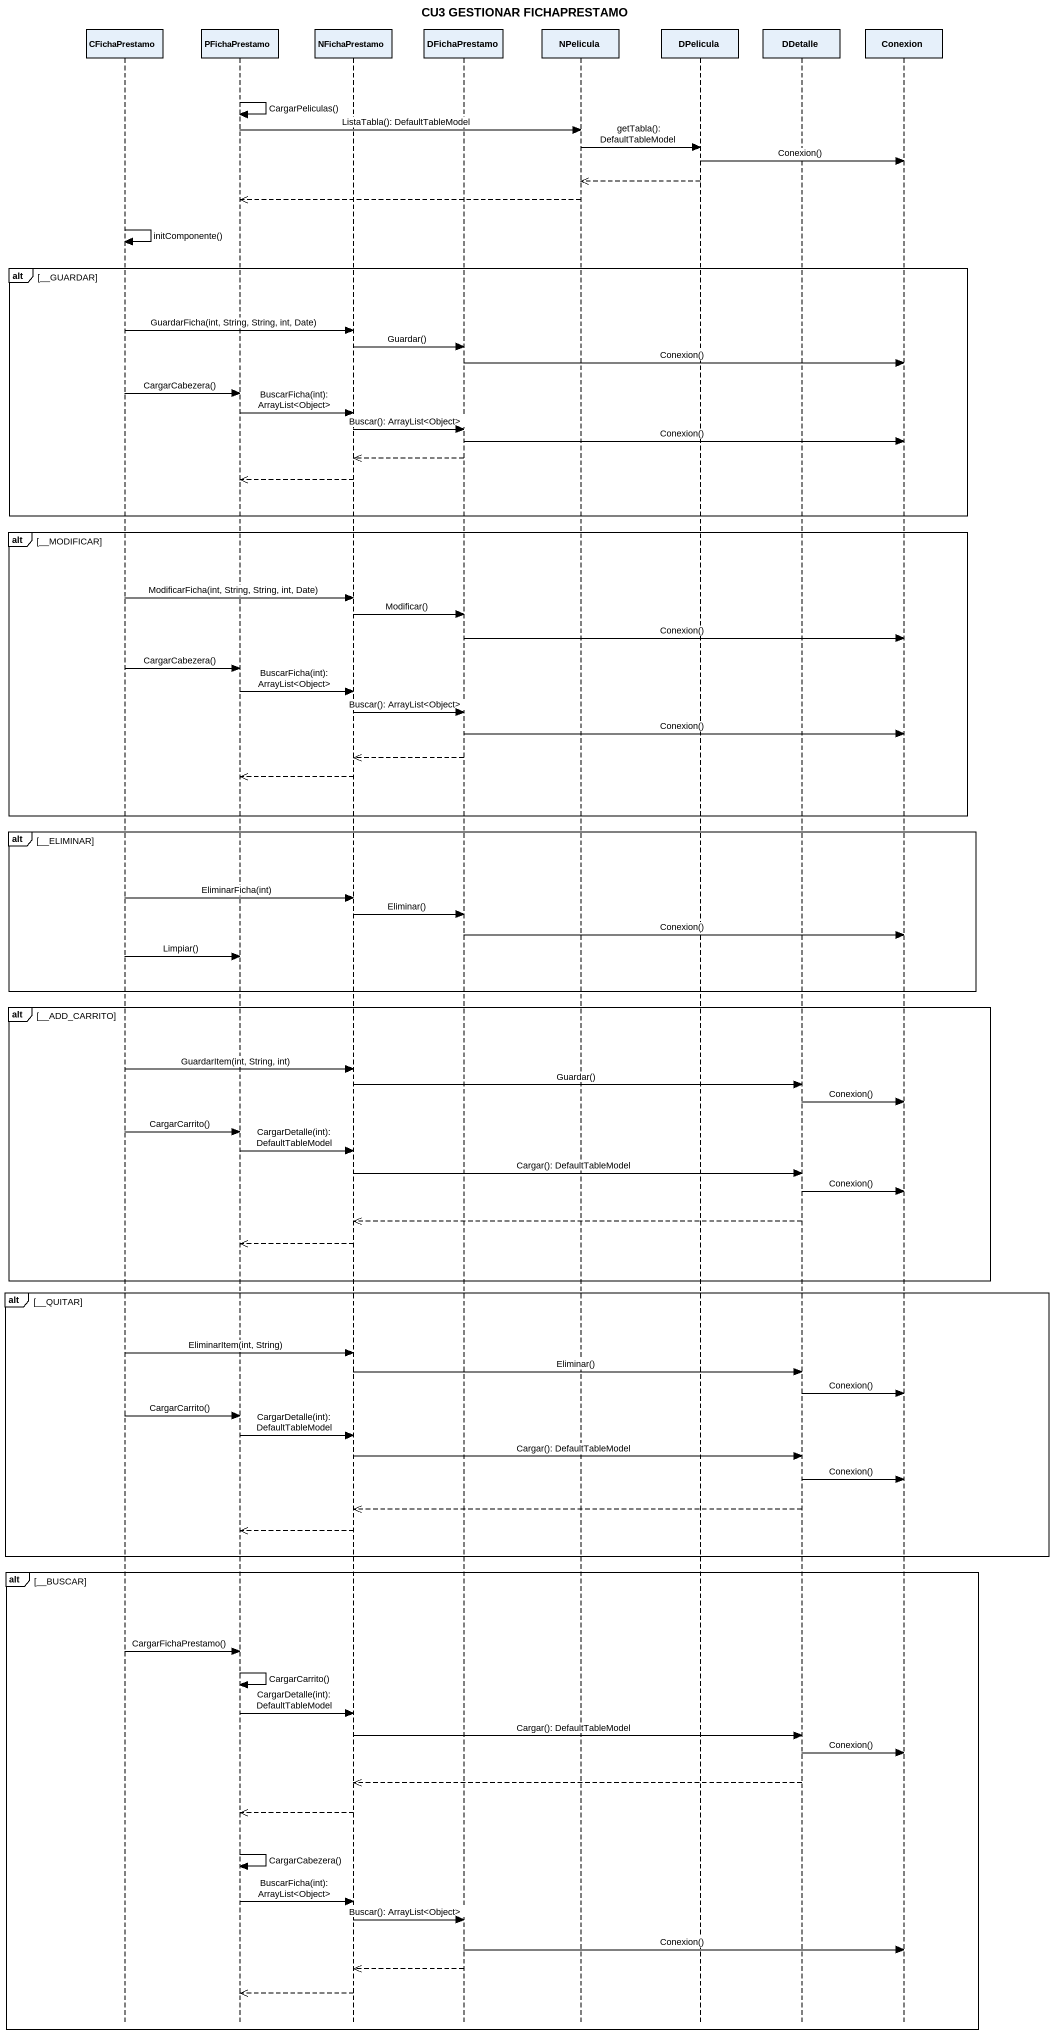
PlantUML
@startuml
title CU3 GESTIONAR FICHAPRESTAMO
hide footbox
participant CFichaPrestamo
participant PFichaPrestamo
participant NFichaPrestamo
participant DFichaPrestamo
participant NPelicula
participant DPelicula
participant DDetalle
participant Conexion

PFichaPrestamo -> PFichaPrestamo : CargarPeliculas()
PFichaPrestamo -> NPelicula : ListaTabla(): DefaultTableModel
NPelicula -> DPelicula : getTabla(): DefaultTableModel
DPelicula -> Conexion : Conexion()
DPelicula -->> NPelicula
NPelicula -->> PFichaPrestamo
CFichaPrestamo -> CFichaPrestamo : initComponente()
alt __GUARDAR
  CFichaPrestamo -> NFichaPrestamo : GuardarFicha(int, String, String, int, Date)
  NFichaPrestamo -> DFichaPrestamo : Guardar()
  DFichaPrestamo -> Conexion : Conexion()
  CFichaPrestamo -> PFichaPrestamo : CargarCabezera()
  PFichaPrestamo -> NFichaPrestamo : BuscarFicha(int): ArrayList<Object>
  NFichaPrestamo -> DFichaPrestamo : Buscar(): ArrayList<Object>
  DFichaPrestamo -> Conexion : Conexion()
  DFichaPrestamo -->> NFichaPrestamo
  NFichaPrestamo -->> PFichaPrestamo
end
alt __MODIFICAR
  CFichaPrestamo -> NFichaPrestamo : ModificarFicha(int, String, String, int, Date)
  NFichaPrestamo -> DFichaPrestamo : Modificar()
  DFichaPrestamo -> Conexion : Conexion()
  CFichaPrestamo -> PFichaPrestamo : CargarCabezera()
  PFichaPrestamo -> NFichaPrestamo : BuscarFicha(int): ArrayList<Object>
  NFichaPrestamo -> DFichaPrestamo : Buscar(): ArrayList<Object>
  DFichaPrestamo -> Conexion : Conexion()
  DFichaPrestamo -->> NFichaPrestamo
  NFichaPrestamo -->> PFichaPrestamo
end
alt __ELIMINAR
  CFichaPrestamo -> NFichaPrestamo : EliminarFicha(int)
  NFichaPrestamo -> DFichaPrestamo : Eliminar()
  DFichaPrestamo -> Conexion : Conexion()
  CFichaPrestamo -> PFichaPrestamo : Limpiar()
end
alt __ADD_CARRITO
  CFichaPrestamo -> NFichaPrestamo : GuardarItem(int, String, int)
  NFichaPrestamo -> DDetalle : Guardar()
  DDetalle -> Conexion : Conexion()
  CFichaPrestamo -> PFichaPrestamo : CargarCarrito()
  PFichaPrestamo -> NFichaPrestamo : CargarDetalle(int): DefaultTableModel
  NFichaPrestamo -> DDetalle : Cargar(): DefaultTableModel
  DDetalle -> Conexion : Conexion()
  DDetalle -->> NFichaPrestamo
  NFichaPrestamo -->> PFichaPrestamo
end
alt __QUITAR
  CFichaPrestamo -> NFichaPrestamo : EliminarItem(int, String)
  NFichaPrestamo -> DDetalle : Eliminar()
  DDetalle -> Conexion : Conexion()
  CFichaPrestamo -> PFichaPrestamo : CargarCarrito()
  PFichaPrestamo -> NFichaPrestamo : CargarDetalle(int): DefaultTableModel
  NFichaPrestamo -> DDetalle : Cargar(): DefaultTableModel
  DDetalle -> Conexion : Conexion()
  DDetalle -->> NFichaPrestamo
  NFichaPrestamo -->> PFichaPrestamo
end
alt __BUSCAR
  CFichaPrestamo -> PFichaPrestamo : CargarFichaPrestamo()
  PFichaPrestamo -> PFichaPrestamo : CargarCarrito()
  PFichaPrestamo -> NFichaPrestamo : CargarDetalle(int): DefaultTableModel
  NFichaPrestamo -> DDetalle : Cargar(): DefaultTableModel
  DDetalle -> Conexion : Conexion()
  DDetalle -->> NFichaPrestamo
  NFichaPrestamo -->> PFichaPrestamo
  PFichaPrestamo -> PFichaPrestamo : CargarCabezera()
  PFichaPrestamo -> NFichaPrestamo : BuscarFicha(int): ArrayList<Object>
  NFichaPrestamo -> DFichaPrestamo : Buscar(): ArrayList<Object>
  DFichaPrestamo -> Conexion : Conexion()
  DFichaPrestamo -->> NFichaPrestamo
  NFichaPrestamo -->> PFichaPrestamo
end
@enduml
